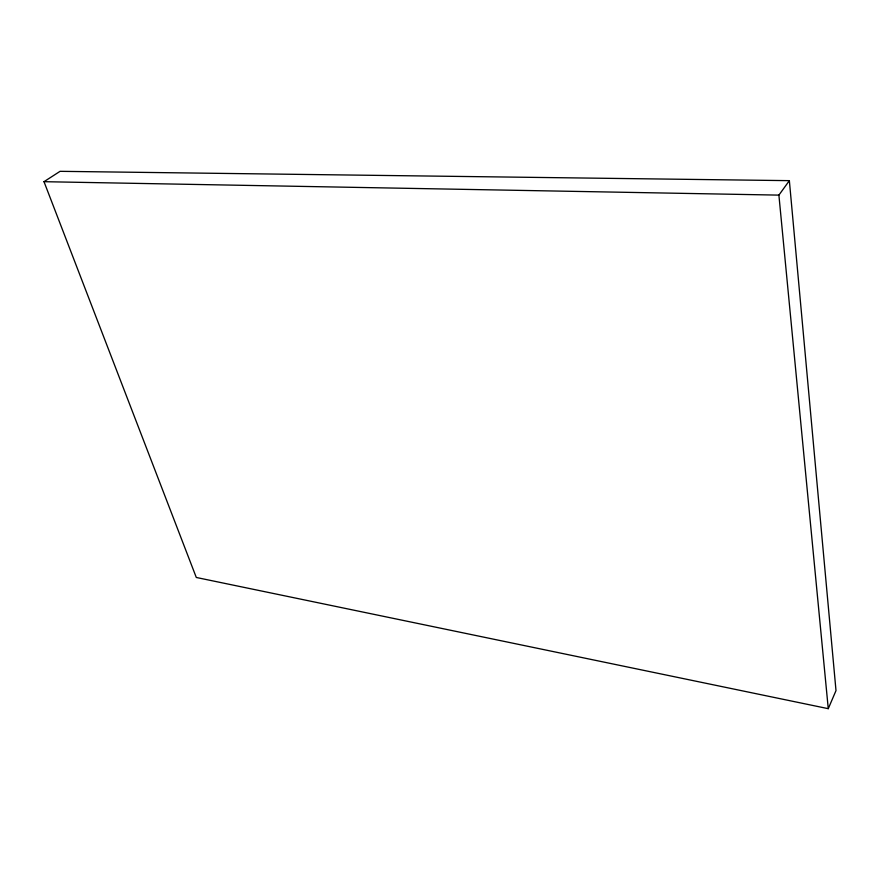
<?xml version="1.0" encoding="UTF-8"?>
<svg xmlns="http://www.w3.org/2000/svg" width="880" height="880" viewBox="0 0 880 880"><rect width="100%" height="100%" fill="white"/><g stroke="black" fill="none" stroke-linecap="round" stroke-linejoin="round"><path stroke-width="1.32" d="M828.267 708.675L836 690.602L789.36 180.653L60.071 171.325L44 181.687L196.295 577.467L828.267 708.675L778.899 195.118L789.36 180.653M44 181.687L778.899 195.118"/></g></svg>
